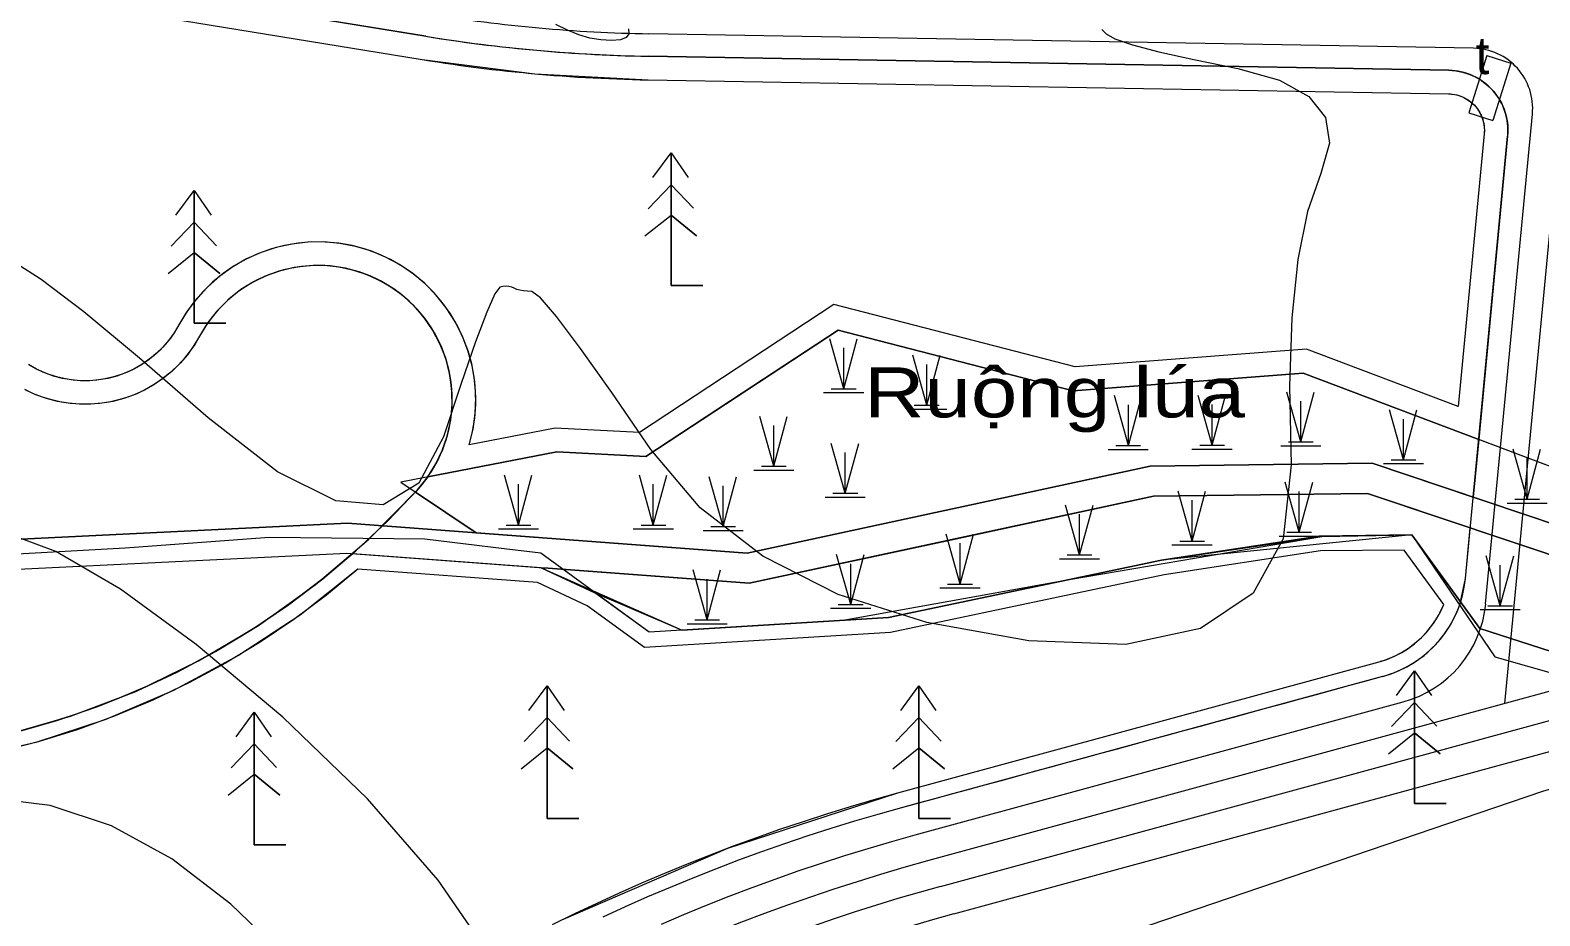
# Model space of a CAD drawing. Header units: metres. Extents: x 533049 to 537618, y 1849954 to 1852676.
# Drawn here: x 535662.7 to 535863.7, y 1851406.4 to 1851524.4 of the extents above; entities that cross this region are included whole.
import ezdxf

# ---------------------------------------------------------------- set-up
doc = ezdxf.new("R2010")
doc.units = ezdxf.units.M
doc.header["$LTSCALE"] = 2
for name, color, linetype, lineweight in [('13', 7, 'Continuous', 13), ('14', 7, 'Continuous', 13), ('20', 7, 'Continuous', 13), ('47', 7, 'Continuous', 13), ('50', 7, 'Continuous', 13), ('54', 7, 'Continuous', 13), ('55', 7, 'Continuous', 13), ('57', 7, 'Continuous', 13), ('60', 7, 'Continuous', 13), ('8', 7, 'Continuous', 13)]:
    doc.layers.add(name, color=color, linetype=linetype, lineweight=lineweight)

msp = doc.modelspace()

# ---------------------------------------------------------------- linework, layer by layer
at = {"linetype": 'Continuous', "lineweight": 13}
msp.add_lwpolyline([(535912.81, 1851434.05), (535915.29, 1851437.4), (535898.2, 1851447.01), (535893.58, 1851460.67), (535871.92, 1851463.73), (535832.16, 1851478.76), (535801.54, 1851476.4), (535770.25, 1851484.49), (535744.67, 1851467.64), (535732.78, 1851468.26), (535712.01, 1851464.23), (535722.04, 1851457.47), (535758.14, 1851454.77), (535811.81, 1851466.35), (535841.38, 1851466.73), (535871.45, 1851456.61), (535885.2, 1851445.51), (535909.8, 1851434.51), (535912.82, 1851434.05)], dxfattribs=at)
msp.add_lwpolyline([(535730.72, 1851452.81), (535749.48, 1851444.5), (535776.97, 1851446.2), (535813.32, 1851453.83), (535834.65, 1851456.99), (535846.63, 1851457.2), (535855.72, 1851444.73), (535877.59, 1851437.66), (535888.46, 1851425.95), (535908.66, 1851430.64), (535883.1, 1851442.07), (535869.49, 1851453.05), (535840.75, 1851462.72), (535812.26, 1851462.36), (535758.41, 1851450.74), (535731.63, 1851452.74)], close=True, dxfattribs=at)
at = {"layer": '13'}
msp.add_line((535867.14, 1851520.25), (535858.98, 1851434.73), dxfattribs=at)
msp.add_lwpolyline([(535754.42, 1851404.43), (535757.45, 1851405.63), (535760.5, 1851406.79), (535763.56, 1851407.91), (535766.63, 1851408.99), (535769.72, 1851410.03), (535772.83, 1851411.03), (535775.94, 1851411.99), (535779.07, 1851412.91), (535782.21, 1851413.79), (535976.22, 1851466.71)], dxfattribs=at)
at = {"layer": '14'}
for points in [[(535447.79, 1851564.07), (535714.86, 1851520.53), (535715.89, 1851520.36), (535716.92, 1851520.2), (535717.95, 1851520.05), (535718.98, 1851519.9), (535720.01, 1851519.75), (535721.05, 1851519.61), (535722.08, 1851519.48), (535723.11, 1851519.35), (535724.15, 1851519.22), (535725.19, 1851519.1), (535726.22, 1851518.99), (535727.26, 1851518.88), (535728.3, 1851518.78), (535729.33, 1851518.68), (535730.37, 1851518.59), (535731.41, 1851518.5), (535732.45, 1851518.42), (535733.49, 1851518.34), (535734.53, 1851518.26), (535735.57, 1851518.2), (535736.61, 1851518.13), (535737.65, 1851518.08), (535738.69, 1851518.03), (535739.74, 1851517.98), (535740.78, 1851517.94), (535741.82, 1851517.9), (535742.86, 1851517.87), (535743.9, 1851517.84), (535744.95, 1851517.82), (535851.53, 1851515.95), (535851.81, 1851515.94), (535852.08, 1851515.91), (535852.36, 1851515.86), (535852.63, 1851515.81), (535852.89, 1851515.73), (535853.15, 1851515.64), (535853.41, 1851515.54), (535853.66, 1851515.42), (535853.9, 1851515.29), (535854.14, 1851515.14), (535854.36, 1851514.98), (535854.58, 1851514.81), (535854.78, 1851514.62), (535854.98, 1851514.43), (535855.16, 1851514.22), (535855.34, 1851514.01), (535855.49, 1851513.78), (535855.64, 1851513.55), (535855.77, 1851513.31), (535855.89, 1851513.06), (535856, 1851512.8), (535856.09, 1851512.54), (535856.16, 1851512.27), (535856.22, 1851512), (535856.27, 1851511.73), (535856.29, 1851511.46), (535856.31, 1851511.18), (535856.3, 1851510.9), (535856.29, 1851510.63), (535852.82, 1851474.3), (535832.62, 1851481.94), (535801.82, 1851479.57), (535769.69, 1851487.88), (535743.8, 1851470.83), (535732.56, 1851471.42), (535721.14, 1851469.2), (535721.64, 1851471.27), (535721.94, 1851473.38), (535722.01, 1851475.5)], [(535447.79, 1851564.07), (535714.86, 1851520.53), (535729.85, 1851518.63), (535744.95, 1851517.82), (535851.53, 1851515.95), (535851.95, 1851515.92), (535852.37, 1851515.86), (535852.78, 1851515.76), (535853.18, 1851515.63), (535853.57, 1851515.46), (535853.94, 1851515.26), (535854.29, 1851515.03), (535854.62, 1851514.77), (535854.93, 1851514.48), (535855.21, 1851514.17), (535855.46, 1851513.83), (535855.68, 1851513.47), (535855.88, 1851513.1), (535856.03, 1851512.7), (535856.15, 1851512.3), (535856.24, 1851511.89), (535856.29, 1851511.47), (535856.31, 1851511.05), (535856.29, 1851510.63), (535852.82, 1851474.3), (535832.62, 1851481.94), (535801.82, 1851479.57), (535769.69, 1851487.88), (535743.8, 1851470.83), (535732.56, 1851471.42), (535721.14, 1851469.2), (535721.58, 1851470.96), (535721.87, 1851472.75), (535722.01, 1851474.56), (535721.98, 1851476.38), (535721.8, 1851478.19), (535721.47, 1851479.97), (535720.98, 1851481.72), (535720.34, 1851483.42), (535719.56, 1851485.06), (535718.64, 1851486.63), (535717.59, 1851488.11), (535716.42, 1851489.49), (535715.13, 1851490.77), (535713.73, 1851491.93), (535712.24, 1851492.97), (535710.67, 1851493.87), (535709.02, 1851494.64), (535707.31, 1851495.26), (535705.56, 1851495.73), (535703.77, 1851496.05), (535701.96, 1851496.21), (535700.15, 1851496.22), (535698.34, 1851496.06), (535696.55, 1851495.76), (535694.79, 1851495.3), (535693.08, 1851494.69), (535691.43, 1851493.93), (535689.85, 1851493.04), (535688.35, 1851492.01), (535686.95, 1851490.86), (535685.65, 1851489.59), (535684.47, 1851488.21), (535683.41, 1851486.74), (535682.48, 1851485.18), (535681.85, 1851484.13), (535681.14, 1851483.14), (535680.34, 1851482.21), (535679.47, 1851481.36), (535678.53, 1851480.58), (535677.52, 1851479.89), (535676.46, 1851479.29), (535675.35, 1851478.78), (535674.2, 1851478.36), (535673.02, 1851478.05), (535671.82, 1851477.84), (535670.6, 1851477.74), (535669.38, 1851477.74), (535668.16, 1851477.84), (535666.96, 1851478.05), (535665.78, 1851478.36), (535664.63, 1851478.78), (535663.52, 1851479.29), (535662.46, 1851479.89)], [(535722.01, 1851475.5), (535721.88, 1851477.63), (535721.52, 1851479.73), (535720.96, 1851481.78), (535720.19, 1851483.77), (535719.23, 1851485.66), (535718.08, 1851487.45), (535716.75, 1851489.12), (535715.26, 1851490.64), (535713.63, 1851492.01), (535711.87, 1851493.2), (535709.99, 1851494.21), (535708.03, 1851495.02), (535705.99, 1851495.63), (535703.9, 1851496.03), (535701.77, 1851496.22), (535699.65, 1851496.19), (535697.53, 1851495.95), (535695.45, 1851495.49), (535693.43, 1851494.83), (535691.48, 1851493.96), (535689.64, 1851492.91), (535687.91, 1851491.67), (535686.31, 1851490.26), (535684.86, 1851488.7), (535683.58, 1851487), (535682.48, 1851485.18), (535681.94, 1851484.27), (535681.34, 1851483.41), (535680.68, 1851482.59), (535679.96, 1851481.82), (535679.18, 1851481.11), (535678.36, 1851480.46), (535677.49, 1851479.87), (535676.57, 1851479.34), (535675.62, 1851478.89), (535674.64, 1851478.51), (535673.63, 1851478.2), (535672.61, 1851477.97), (535671.57, 1851477.81), (535670.52, 1851477.73), (535669.46, 1851477.73), (535668.41, 1851477.81), (535667.37, 1851477.97), (535666.35, 1851478.2), (535665.34, 1851478.51), (535664.36, 1851478.89), (535663.41, 1851479.34), (535662.49, 1851479.87)], [(535733.7, 1851406.01), (535755.56, 1851415.46), (535778.21, 1851422.81), (535842.28, 1851440.28), (535843.31, 1851440.61), (535844.32, 1851441.03), (535845.28, 1851441.52), (535846.2, 1851442.1), (535847.07, 1851442.75), (535847.88, 1851443.47), (535848.63, 1851444.26), (535849.31, 1851445.1), (535849.92, 1851446), (535850.45, 1851446.95), (535850.9, 1851447.94), (535845.62, 1851455.18), (535834.49, 1851455.05), (535813.68, 1851451.86), (535777.24, 1851444.21), (535744.49, 1851442.19), (535736.85, 1851447.76), (535730.21, 1851450.84), (535706.3, 1851452.63), (535698.61, 1851446.52), (535690.41, 1851441.11), (535681.76, 1851436.46), (535672.74, 1851432.58), (535663.41, 1851429.53), (535653.84, 1851427.3)], [(535732.23, 1851405.28), (535735.18, 1851406.73), (535738.15, 1851408.14), (535741.14, 1851409.5), (535744.14, 1851410.83), (535747.16, 1851412.12), (535750.2, 1851413.37), (535753.26, 1851414.58), (535756.33, 1851415.75), (535759.41, 1851416.88), (535762.51, 1851417.97), (535765.63, 1851419.02), (535768.75, 1851420.03), (535771.89, 1851420.99), (535775.05, 1851421.92), (535778.21, 1851422.81), (535842.28, 1851440.28), (535842.67, 1851440.4), (535843.06, 1851440.52), (535843.45, 1851440.66), (535843.83, 1851440.82), (535844.21, 1851440.98), (535844.59, 1851441.16), (535844.95, 1851441.34), (535845.31, 1851441.54), (535845.67, 1851441.75), (535846.02, 1851441.97), (535846.36, 1851442.21), (535846.69, 1851442.45), (535847.01, 1851442.7), (535847.33, 1851442.97), (535847.64, 1851443.24), (535847.94, 1851443.52), (535848.23, 1851443.82), (535848.51, 1851444.12), (535848.78, 1851444.43), (535849.04, 1851444.75), (535849.29, 1851445.07), (535849.53, 1851445.41), (535849.76, 1851445.75), (535849.98, 1851446.1), (535850.19, 1851446.46), (535850.38, 1851446.82), (535850.57, 1851447.19), (535850.74, 1851447.56), (535850.9, 1851447.94), (535845.62, 1851455.18), (535834.49, 1851455.05), (535813.68, 1851451.86), (535777.24, 1851444.21), (535744.49, 1851442.19), (535736.85, 1851447.76), (535730.21, 1851450.84), (535706.3, 1851452.63), (535702.13, 1851449.17), (535697.79, 1851445.93)], [(535697.79, 1851445.93), (535693.29, 1851442.9), (535688.66, 1851440.09), (535683.89, 1851437.51), (535679, 1851435.17), (535674, 1851433.07), (535668.91, 1851431.22), (535663.73, 1851429.62), (535658.48, 1851428.27)]]:
    msp.add_lwpolyline(points, dxfattribs=at)
at = {"layer": '20'}
for p, q in [((535856.63, 1851521.05), (535854.22, 1851513.41)), ((535856.63, 1851521.05), (535859.83, 1851520.04)), ((535856.63, 1851521.05), (535859.83, 1851520.04)), ((535859.83, 1851520.04), (535857.43, 1851512.41)), ((535854.22, 1851513.41), (535857.43, 1851512.41)), ((535712.01, 1851464.23), (535722.04, 1851457.47))]:
    msp.add_line(p, q, dxfattribs=at)
for points in [[(535912.82, 1851434.05), (535915.29, 1851437.4), (535898.2, 1851447.01), (535893.58, 1851460.67), (535871.92, 1851463.73), (535844.98, 1851473.9), (535832.16, 1851478.76), (535801.54, 1851476.4), (535770.25, 1851484.49), (535757.46, 1851476.06), (535744.67, 1851467.64), (535732.78, 1851468.26), (535712.01, 1851464.23)], [(535730.72, 1851452.81), (535737.87, 1851449.49), (535749.48, 1851444.5), (535770.94, 1851445.83), (535801.27, 1851451.3), (535834.65, 1851456.99), (535846.63, 1851457.2), (535857.68, 1851440.95), (535879.73, 1851434.68), (535888.46, 1851425.95), (535909.25, 1851430.46)]]:
    msp.add_lwpolyline(points, dxfattribs=at)
at = {"layer": '47'}
for points in [[(535714.84, 1851463.89), (535713.98, 1851462.9), (535722.04, 1851457.47), (535758.14, 1851454.77), (535811.81, 1851466.35), (535841.38, 1851466.73), (535854.82, 1851462.21), (535855.55, 1851469.91), (535832.16, 1851478.76), (535801.54, 1851476.4), (535770.25, 1851484.49), (535744.67, 1851467.64), (535732.78, 1851468.26), (535715.63, 1851464.93)], [(535749.48, 1851444.5), (535776.97, 1851446.2), (535813.32, 1851453.83), (535834.65, 1851456.99), (535846.63, 1851457.2), (535853.14, 1851448.26), (535853.79, 1851451.4), (535854.43, 1851458.12), (535840.75, 1851462.72), (535812.26, 1851462.36), (535758.41, 1851450.74), (535730.72, 1851452.81)]]:
    msp.add_lwpolyline(points, close=True, dxfattribs=at)
at = {"layer": '50'}
msp.add_lwpolyline([(536135.62, 1851789.73), (535515.36, 1851926.72), (535258.49, 1851965.9), (535022.43, 1852017.88), (534680.94, 1852158.74), (534430.49, 1852265.01), (534355.97, 1852086.41), (534346.15, 1851984.65), (534462.32, 1851750.84), (534498.61, 1851623.52), (534531.69, 1851526.54), (534597.01, 1851432.26), (534785.89, 1851296.54), (534919.76, 1851224.01), (534977.19, 1851164.91), (535024.77, 1851103.67), (535103, 1851049.68), (535187.68, 1851009.38), (535275.89, 1851002.01), (535384.77, 1851022.15), (535615.7, 1851282.83), (535719.73, 1851373.89), (535864.09, 1851423.05), (536000.84, 1851463.59)], dxfattribs=at)
for points in [[(535715.63, 1851464.93), (535732.78, 1851468.26), (535744.67, 1851467.64), (535770.25, 1851484.49), (535801.54, 1851476.4), (535832.16, 1851478.76), (535855.55, 1851469.91), (535854.82, 1851462.21), (535841.38, 1851466.73), (535811.81, 1851466.35), (535758.14, 1851454.77), (535722.04, 1851457.47), (535713.98, 1851462.9), (535714.04, 1851462.97), (535714.1, 1851463.03), (535714.16, 1851463.1), (535714.22, 1851463.17), (535714.28, 1851463.23), (535714.34, 1851463.3), (535714.4, 1851463.37), (535714.46, 1851463.44), (535714.52, 1851463.51), (535714.58, 1851463.57), (535714.64, 1851463.64), (535714.7, 1851463.71), (535714.75, 1851463.78), (535714.81, 1851463.85), (535714.87, 1851463.92), (535714.93, 1851463.99), (535714.98, 1851464.06), (535715.04, 1851464.13), (535715.09, 1851464.21), (535715.15, 1851464.28), (535715.2, 1851464.35), (535715.26, 1851464.42), (535715.31, 1851464.49), (535715.37, 1851464.56), (535715.42, 1851464.64), (535715.47, 1851464.71), (535715.53, 1851464.78), (535715.58, 1851464.86)], [(535730.72, 1851452.81), (535749.48, 1851444.5), (535776.97, 1851446.2), (535813.32, 1851453.83), (535834.65, 1851456.99), (535846.63, 1851457.2), (535853.14, 1851448.26), (535853.79, 1851451.4), (535854.43, 1851458.12), (535840.75, 1851462.72), (535812.26, 1851462.36), (535758.41, 1851450.74)]]:
    msp.add_lwpolyline(points, close=True, dxfattribs=at)
at = {"layer": '54'}
for p, q in [((535854.88, 1851522.03), (535745.05, 1851523.96)), ((535856.47, 1851447.99), (535862.71, 1851513.27)), ((535783.89, 1851410.36), (535977.21, 1851463.1))]:
    msp.add_line(p, q, dxfattribs=at)
msp.add_lwpolyline([(535746.73, 1851405.34), (535749.73, 1851406.62), (535752.74, 1851407.86), (535755.77, 1851409.06), (535758.82, 1851410.22), (535761.88, 1851411.34), (535764.95, 1851412.42), (535768.04, 1851413.46), (535771.15, 1851414.46), (535774.26, 1851415.42), (535777.39, 1851416.34), (535780.53, 1851417.22), (535845.49, 1851434.94)], dxfattribs=at)
for centre, radius, start, end in [((535748.64, 1851727.68), 203.75, 260.7396, 268.9931), ((535854.74, 1851514.03), 8, 354.5475, 88.9931), ((535841.55, 1851449.41), 15, 285.2579, 354.5475), ((535849.68, 1851169.17), 250, 105.2579, 126.9219)]:
    msp.add_arc(centre, radius, start, end, dxfattribs=at)
at = {"layer": '55'}
for p, q in [((535715.36, 1851523.62), (535448.3, 1851567.17)), ((535851.59, 1851519.09), (535745, 1851520.96)), ((535853.79, 1851451.4), (535859.41, 1851510.33)), ((535785.68, 1851406.7), (535978.26, 1851459.24))]:
    msp.add_line(p, q, dxfattribs=at)
msp.add_lwpolyline([(535738.99, 1851406.32), (535741.96, 1851407.68), (535744.94, 1851409), (535747.94, 1851410.28), (535750.95, 1851411.52), (535753.98, 1851412.72), (535757.03, 1851413.88), (535760.09, 1851415), (535763.16, 1851416.08), (535766.25, 1851417.12), (535769.35, 1851418.12), (535772.47, 1851419.08), (535775.6, 1851420), (535778.74, 1851420.88), (535842.8, 1851438.35)], dxfattribs=at)
for centre, radius, start, end in [((535748.64, 1851727.68), 206.75, 260.7396, 268.9931), ((535851.45, 1851511.09), 8, 354.5475, 88.9931), ((535838.86, 1851452.82), 15, 285.2579, 354.5475), ((535851.47, 1851165.51), 250, 105.2579, 126.9219)]:
    msp.add_arc(centre, radius, start, end, dxfattribs=at)
at = {"layer": '57'}
for p, q in [((535856.63, 1851521.05), (535854.22, 1851513.41)), ((535856.63, 1851521.05), (535859.83, 1851520.04)), ((535856.63, 1851521.05), (535859.83, 1851520.04)), ((535859.83, 1851520.04), (535857.43, 1851512.41)), ((535854.22, 1851513.41), (535857.43, 1851512.41)), ((535748.01, 1851508.09), (535748.01, 1851490.42)), ((535684.51, 1851503.09), (535684.51, 1851485.42)), ((535744.95, 1851500.65), (535748.01, 1851503.85)), ((535750.99, 1851500.72), (535748.01, 1851503.85)), ((535744.53, 1851497.03), (535748.01, 1851499.81)), ((535751.42, 1851497.03), (535748.01, 1851499.81)), ((535681.45, 1851495.65), (535684.51, 1851498.85)), ((535687.49, 1851495.72), (535684.51, 1851498.85)), ((535681.03, 1851492.03), (535684.51, 1851494.81)), ((535687.92, 1851492.03), (535684.51, 1851494.81)), ((535748.01, 1851490.42), (535752.22, 1851490.42)), ((535684.51, 1851485.42), (535688.72, 1851485.42)), ((535771, 1851476.67), (535769.14, 1851483.32)), ((535771, 1851476.67), (535772.79, 1851483.32)), ((535771, 1851476.67), (535771, 1851482.1)), ((535782.05, 1851474.47), (535780.19, 1851481.12)), ((535782.05, 1851474.47), (535783.83, 1851481.12)), ((535782.05, 1851474.47), (535782.05, 1851479.9)), ((535768.33, 1851476.16), (535773.66, 1851476.16)), ((535769.35, 1851476.67), (535772.65, 1851476.67)), ((535808.9, 1851469.11), (535807.04, 1851475.75)), ((535808.9, 1851469.11), (535810.68, 1851475.75)), ((535820.05, 1851469.14), (535818.18, 1851475.78)), ((535820.05, 1851469.14), (535821.83, 1851475.78)), ((535831.86, 1851469.58), (535830, 1851476.22)), ((535831.86, 1851469.58), (535833.65, 1851476.22)), ((535831.86, 1851469.58), (535831.86, 1851475.01)), ((535761.71, 1851466.33), (535759.84, 1851472.97)), ((535761.71, 1851466.33), (535763.49, 1851472.97)), ((535779.38, 1851473.96), (535784.71, 1851473.96)), ((535780.4, 1851474.47), (535783.69, 1851474.47)), ((535808.9, 1851469.11), (535808.9, 1851474.54)), ((535820.05, 1851469.14), (535820.05, 1851474.57)), ((535845.53, 1851467.2), (535843.67, 1851473.84)), ((535845.53, 1851467.2), (535847.32, 1851473.84)), ((535761.71, 1851466.33), (535761.71, 1851471.76)), ((535845.53, 1851467.2), (535845.53, 1851472.63)), ((535771.21, 1851462.74), (535769.35, 1851469.38)), ((535771.21, 1851462.74), (535773, 1851469.38)), ((535807.25, 1851469.11), (535810.54, 1851469.11)), ((535818.4, 1851469.14), (535821.69, 1851469.14)), ((535829.19, 1851469.06), (535834.52, 1851469.06)), ((535830.21, 1851469.58), (535833.51, 1851469.58)), ((535771.21, 1851462.74), (535771.21, 1851468.17)), ((535806.22, 1851468.59), (535811.56, 1851468.59)), ((535817.37, 1851468.63), (535822.71, 1851468.63)), ((535843.89, 1851467.2), (535847.18, 1851467.2)), ((535862.01, 1851461.95), (535860.15, 1851468.6)), ((535862.01, 1851461.95), (535863.8, 1851468.6)), ((535862.01, 1851461.95), (535862.01, 1851467.38)), ((535727.7, 1851458.51), (535725.84, 1851465.16)), ((535727.7, 1851458.51), (535729.49, 1851465.16)), ((535745.65, 1851458.51), (535743.79, 1851465.16)), ((535745.65, 1851458.51), (535747.44, 1851465.16)), ((535754.95, 1851458.3), (535753.08, 1851464.95)), ((535754.95, 1851458.3), (535756.73, 1851464.95)), ((535759.03, 1851465.81), (535764.37, 1851465.81)), ((535760.06, 1851466.33), (535763.35, 1851466.33)), ((535842.86, 1851466.69), (535848.2, 1851466.69)), ((535712.01, 1851464.23), (535722.04, 1851457.47)), ((535727.7, 1851458.51), (535727.7, 1851463.94)), ((535745.65, 1851458.51), (535745.65, 1851463.94)), ((535754.95, 1851458.3), (535754.95, 1851463.73)), ((535769.56, 1851462.74), (535772.86, 1851462.74)), ((535817.39, 1851456.37), (535815.52, 1851463.01)), ((535817.39, 1851456.37), (535819.17, 1851463.01)), ((535831.66, 1851457.56), (535829.8, 1851464.2)), ((535831.66, 1851457.56), (535833.45, 1851464.2)), ((535831.66, 1851457.56), (535831.66, 1851462.99)), ((535768.54, 1851462.22), (535773.87, 1851462.22)), ((535802.41, 1851454.52), (535800.55, 1851461.16)), ((535802.41, 1851454.52), (535804.2, 1851461.16)), ((535817.39, 1851456.37), (535817.39, 1851461.8)), ((535859.34, 1851461.44), (535864.67, 1851461.44)), ((535860.36, 1851461.95), (535863.66, 1851461.95)), ((535802.41, 1851454.52), (535802.41, 1851459.95)), ((535725.03, 1851458), (535730.36, 1851458)), ((535726.05, 1851458.51), (535729.35, 1851458.51)), ((535742.98, 1851458), (535748.32, 1851458)), ((535744.01, 1851458.51), (535747.3, 1851458.51)), ((535752.27, 1851457.79), (535757.61, 1851457.79)), ((535753.3, 1851458.3), (535756.59, 1851458.3)), ((535786.49, 1851450.65), (535784.63, 1851457.3)), ((535786.49, 1851450.65), (535788.27, 1851457.3)), ((535828.99, 1851457.04), (535834.33, 1851457.04)), ((535830.02, 1851457.56), (535833.31, 1851457.56)), ((535786.49, 1851450.65), (535786.49, 1851456.08)), ((535814.71, 1851455.86), (535820.05, 1851455.86)), ((535815.74, 1851456.37), (535819.03, 1851456.37)), ((535771.93, 1851447.92), (535770.06, 1851454.57)), ((535771.93, 1851447.92), (535773.71, 1851454.57)), ((535771.93, 1851447.92), (535771.93, 1851453.35)), ((535799.74, 1851454.01), (535805.08, 1851454.01)), ((535800.77, 1851454.52), (535804.06, 1851454.52)), ((535858.42, 1851447.75), (535856.56, 1851454.4)), ((535858.42, 1851447.75), (535860.21, 1851454.4)), ((535858.42, 1851447.75), (535858.42, 1851453.18)), ((535752.81, 1851445.88), (535750.95, 1851452.52)), ((535752.81, 1851445.88), (535754.6, 1851452.52)), ((535752.81, 1851445.88), (535752.81, 1851451.31)), ((535783.81, 1851450.14), (535789.15, 1851450.14)), ((535784.84, 1851450.65), (535788.13, 1851450.65)), ((535769.25, 1851447.41), (535774.59, 1851447.41)), ((535770.28, 1851447.92), (535773.57, 1851447.92)), ((535855.75, 1851447.24), (535861.09, 1851447.24)), ((535856.78, 1851447.75), (535860.07, 1851447.75)), ((535750.14, 1851445.36), (535755.48, 1851445.36)), ((535751.17, 1851445.88), (535754.46, 1851445.88)), ((535847.01, 1851439.09), (535847.01, 1851421.42)), ((535731.51, 1851437.09), (535731.51, 1851419.42)), ((535781.01, 1851437.09), (535781.01, 1851419.42)), ((535843.95, 1851431.65), (535847.01, 1851434.85)), ((535849.99, 1851431.72), (535847.01, 1851434.85)), ((535692.51, 1851433.59), (535692.51, 1851415.92)), ((535728.45, 1851429.65), (535731.51, 1851432.85)), ((535734.49, 1851429.72), (535731.51, 1851432.85)), ((535777.95, 1851429.65), (535781.01, 1851432.85)), ((535783.99, 1851429.72), (535781.01, 1851432.85)), ((535843.53, 1851428.03), (535847.01, 1851430.81)), ((535850.42, 1851428.03), (535847.01, 1851430.81)), ((535689.45, 1851426.15), (535692.51, 1851429.35)), ((535695.49, 1851426.22), (535692.51, 1851429.35)), ((535728.03, 1851426.03), (535731.51, 1851428.81)), ((535734.92, 1851426.03), (535731.51, 1851428.81)), ((535777.53, 1851426.03), (535781.01, 1851428.81)), ((535784.42, 1851426.03), (535781.01, 1851428.81)), ((535689.03, 1851422.53), (535692.51, 1851425.31)), ((535695.92, 1851422.53), (535692.51, 1851425.31)), ((535847.01, 1851421.42), (535851.22, 1851421.42)), ((535731.51, 1851419.42), (535735.72, 1851419.42)), ((535781.01, 1851419.42), (535785.22, 1851419.42)), ((535692.51, 1851415.92), (535696.72, 1851415.92))]:
    msp.add_line(p, q, dxfattribs=at)
for points in [[(535742.33, 1851524.6), (535742.4, 1851523.94), (535742.05, 1851523.46), (535741.27, 1851523.16), (535740.08, 1851523.06), (535738.66, 1851523.14), (535737.2, 1851523.39), (535735.72, 1851523.82), (535734.2, 1851524.42), (535732.65, 1851525.19)], [(535805.37, 1851524.51), (535805.95, 1851523.95), (535807.11, 1851523.28), (535809.44, 1851522.48), (535812.95, 1851521.56), (535817.62, 1851520.52), (535823.47, 1851519.34), (535829.05, 1851517.8), (535832.95, 1851515.62), (535835.16, 1851512.82), (535835.68, 1851509.39), (535834.51, 1851505.33), (535832.74, 1851500.28), (535831.46, 1851493.88), (535830.67, 1851486.12), (535830.37, 1851477.01), (535830.57, 1851466.54), (535829.52, 1851456.69), (535825.5, 1851449.42), (535818.52, 1851444.73), (535808.56, 1851442.61), (535795.63, 1851443.08), (535782.08, 1851445.51), (535770.28, 1851449.27), (535760.22, 1851454.37), (535751.9, 1851460.8), (535745.32, 1851468.56), (535740.12, 1851476.15), (535735.94, 1851482.05), (535732.77, 1851486.27), (535730.62, 1851488.79), (535729.49, 1851489.63), (535728.89, 1851489.65), (535728.36, 1851489.7), (535727.88, 1851489.78), (535727.47, 1851489.9), (535727.12, 1851490.06), (535726.79, 1851490.21), (535726.43, 1851490.3), (535726.04, 1851490.33), (535725.63, 1851490.31), (535725.2, 1851490.22), (535724.54, 1851489.33), (535723.47, 1851486.89), (535721.97, 1851482.9), (535720.06, 1851477.36), (535717.73, 1851470.26)], [(535745.59, 1851504.8), (535748.01, 1851508.09), (535750.28, 1851504.8)], [(535745.59, 1851504.8), (535748.01, 1851508.09), (535750.28, 1851504.8)], [(535752.22, 1851490.42), (535748.01, 1851490.42), (535748.01, 1851508.09)], [(535682.09, 1851499.8), (535684.51, 1851503.09), (535686.78, 1851499.8)], [(535682.09, 1851499.8), (535684.51, 1851503.09), (535686.78, 1851499.8)], [(535688.72, 1851485.42), (535684.51, 1851485.42), (535684.51, 1851503.09)], [(535744.95, 1851500.65), (535748.01, 1851503.85), (535750.99, 1851500.72)], [(535744.53, 1851497.03), (535748.01, 1851499.81), (535751.42, 1851497.03)], [(535681.45, 1851495.65), (535684.51, 1851498.85), (535687.49, 1851495.72)], [(535717.73, 1851470.26), (535714.44, 1851464.07), (535709.66, 1851461.22), (535703.38, 1851461.73), (535695.62, 1851465.58), (535686.36, 1851472.79), (535677.21, 1851480.76), (535669.81, 1851486.91), (535664.13, 1851491.24), (535660.19, 1851493.75)], [(535681.03, 1851492.03), (535684.51, 1851494.81), (535687.92, 1851492.03)], [(535912.82, 1851434.05), (535915.29, 1851437.4), (535898.2, 1851447.01), (535893.58, 1851460.67), (535871.92, 1851463.73), (535844.98, 1851473.9), (535832.16, 1851478.76), (535801.54, 1851476.4), (535770.25, 1851484.49), (535757.46, 1851476.06), (535744.67, 1851467.64), (535732.78, 1851468.26), (535712.01, 1851464.23)], [(535658.7, 1851456.51), (535704.91, 1851458.75), (535758.14, 1851454.77), (535811.81, 1851466.35), (535841.38, 1851466.73), (535871.45, 1851456.61), (535885.2, 1851445.51), (535909.8, 1851434.51), (535934.71, 1851430.65), (535962.36, 1851433.32), (535997.58, 1851432.89)], [(535658.26, 1851452.48), (535704.85, 1851454.74), (535758.41, 1851450.74), (535812.26, 1851462.36), (535840.75, 1851462.72), (535869.49, 1851453.05), (535883.1, 1851442.07), (535908.66, 1851430.64), (535934.59, 1851426.62), (535962.53, 1851429.32), (535998.04, 1851428.88)], [(535724.45, 1851400.35), (535716.99, 1851411.18), (535707.6, 1851422.03), (535696.3, 1851432.9), (535684.77, 1851442.61), (535674.7, 1851449.97), (535666.09, 1851454.99), (535658.93, 1851457.66), (535653.24, 1851457.99), (535648.01, 1851456.33), (535642.26, 1851453.02), (535635.99, 1851448.08), (535629.2, 1851441.5), (535621.9, 1851433.29), (535613.77, 1851424.77), (535604.51, 1851417.28), (535594.13, 1851410.84), (535582.63, 1851405.43)], [(535879.63, 1851388.24), (535886.04, 1851428.62), (535877.59, 1851437.66), (535855.72, 1851444.73), (535846.63, 1851457.2), (535813.32, 1851453.83), (535776.97, 1851446.2), (535745.09, 1851444.23), (535730.65, 1851454.76), (535725.78, 1851455.35), (535715.24, 1851456.64), (535694.52, 1851456.85), (535675.32, 1851455.42), (535658.48, 1851454.5)], [(535730.72, 1851452.81), (535737.87, 1851449.49), (535749.48, 1851444.5), (535770.94, 1851445.83), (535801.27, 1851451.3), (535834.65, 1851456.99), (535846.63, 1851457.2), (535857.68, 1851440.95), (535879.73, 1851434.68), (535888.46, 1851425.95), (535909.25, 1851430.46)], [(535844.59, 1851435.8), (535847.01, 1851439.09), (535849.28, 1851435.8)], [(535844.59, 1851435.8), (535847.01, 1851439.09), (535849.28, 1851435.8)], [(535851.22, 1851421.42), (535847.01, 1851421.42), (535847.01, 1851439.09)], [(535729.09, 1851433.8), (535731.51, 1851437.09), (535733.78, 1851433.8)], [(535729.09, 1851433.8), (535731.51, 1851437.09), (535733.78, 1851433.8)], [(535735.72, 1851419.42), (535731.51, 1851419.42), (535731.51, 1851437.09)], [(535778.59, 1851433.8), (535781.01, 1851437.09), (535783.28, 1851433.8)], [(535778.59, 1851433.8), (535781.01, 1851437.09), (535783.28, 1851433.8)], [(535785.22, 1851419.42), (535781.01, 1851419.42), (535781.01, 1851437.09)], [(535843.95, 1851431.65), (535847.01, 1851434.85), (535849.99, 1851431.72)], [(535690.09, 1851430.3), (535692.51, 1851433.59), (535694.78, 1851430.3)], [(535690.09, 1851430.3), (535692.51, 1851433.59), (535694.78, 1851430.3)], [(535696.72, 1851415.92), (535692.51, 1851415.92), (535692.51, 1851433.59)], [(535728.45, 1851429.65), (535731.51, 1851432.85), (535734.49, 1851429.72)], [(535777.95, 1851429.65), (535781.01, 1851432.85), (535783.99, 1851429.72)], [(535843.53, 1851428.03), (535847.01, 1851430.81), (535850.42, 1851428.03)], [(535689.45, 1851426.15), (535692.51, 1851429.35), (535695.49, 1851426.22)], [(535728.03, 1851426.03), (535731.51, 1851428.81), (535734.92, 1851426.03)], [(535777.53, 1851426.03), (535781.01, 1851428.81), (535784.42, 1851426.03)], [(535689.03, 1851422.53), (535692.51, 1851425.31), (535695.92, 1851422.53)], [(535696.52, 1851401.11), (535689.37, 1851407.99), (535681.53, 1851414.04), (535673.52, 1851418.43), (535665.34, 1851421.14), (535657, 1851422.18), (535648.49, 1851421.56), (535640.43, 1851419.85), (535633.44, 1851417.67), (535627.52, 1851415), (535622.67, 1851411.84), (535618.89, 1851408.21), (535613.72, 1851404.06)]]:
    msp.add_lwpolyline(points, dxfattribs=at)
at = {"layer": '60'}
for points in [[(535448.3, 1851567.17), (535715.36, 1851523.62), (535716.38, 1851523.46), (535717.39, 1851523.3), (535718.41, 1851523.15), (535719.42, 1851523), (535720.44, 1851522.86), (535721.46, 1851522.72), (535722.48, 1851522.59), (535723.5, 1851522.46), (535724.52, 1851522.34), (535725.54, 1851522.22), (535726.56, 1851522.11), (535727.58, 1851522.01), (535728.6, 1851521.9), (535729.62, 1851521.81), (535730.65, 1851521.71), (535731.67, 1851521.63), (535732.69, 1851521.55), (535733.72, 1851521.47), (535734.74, 1851521.4), (535735.77, 1851521.33), (535736.79, 1851521.27), (535737.82, 1851521.21), (535738.84, 1851521.16), (535739.87, 1851521.12), (535740.89, 1851521.08), (535741.92, 1851521.04), (535742.95, 1851521.01), (535743.97, 1851520.98), (535745, 1851520.96), (535851.59, 1851519.09), (535852.04, 1851519.07), (535852.5, 1851519.02), (535852.94, 1851518.95), (535853.39, 1851518.85), (535853.83, 1851518.73), (535854.26, 1851518.58), (535854.68, 1851518.41), (535855.09, 1851518.21), (535855.49, 1851518), (535855.87, 1851517.76), (535856.24, 1851517.49), (535856.6, 1851517.21), (535856.94, 1851516.91), (535857.26, 1851516.59), (535857.56, 1851516.25), (535857.85, 1851515.89), (535858.11, 1851515.52), (535858.35, 1851515.13), (535858.57, 1851514.74), (535858.76, 1851514.33), (535858.94, 1851513.9), (535859.08, 1851513.48), (535859.21, 1851513.04), (535859.31, 1851512.59), (535859.38, 1851512.14), (535859.43, 1851511.69), (535859.45, 1851511.24), (535859.44, 1851510.78), (535859.41, 1851510.33), (535855.55, 1851469.91), (535832.16, 1851478.76), (535801.54, 1851476.4), (535770.25, 1851484.49), (535744.67, 1851467.64), (535732.78, 1851468.26), (535715.63, 1851464.93), (535716.69, 1851466.64), (535717.55, 1851468.45), (535718.2, 1851470.35)], [(535715.08, 1851486.22), (535713.7, 1851487.79), (535712.15, 1851489.18), (535710.44, 1851490.39), (535708.61, 1851491.39), (535706.68, 1851492.16), (535704.66, 1851492.71), (535702.6, 1851493.02), (535700.51, 1851493.09), (535698.44, 1851492.91), (535696.39, 1851492.49), (535694.41, 1851491.84), (535692.52, 1851490.96), (535690.74, 1851489.87), (535689.11, 1851488.58), (535687.63, 1851487.1), (535686.33, 1851485.47), (535685.24, 1851483.69), (535684.59, 1851482.58), (535683.86, 1851481.52), (535683.05, 1851480.52), (535682.17, 1851479.59), (535681.22, 1851478.72), (535680.21, 1851477.92), (535679.15, 1851477.2), (535678.03, 1851476.56), (535676.87, 1851476.01), (535675.67, 1851475.54), (535674.44, 1851475.17), (535673.19, 1851474.88), (535671.92, 1851474.69), (535670.63, 1851474.6), (535669.35, 1851474.6), (535668.06, 1851474.69), (535666.79, 1851474.88), (535665.54, 1851475.17), (535664.31, 1851475.54), (535663.11, 1851476.01), (535661.95, 1851476.56)], [(535718.2, 1851470.35), (535718.64, 1851472.31), (535718.85, 1851474.31), (535718.84, 1851476.32), (535718.6, 1851478.32), (535718.14, 1851480.27), (535717.47, 1851482.17), (535716.58, 1851483.97), (535715.5, 1851485.66), (535714.24, 1851487.22), (535712.8, 1851488.63), (535711.22, 1851489.87), (535709.51, 1851490.93), (535707.7, 1851491.79), (535705.79, 1851492.43), (535703.83, 1851492.86), (535701.83, 1851493.07), (535699.82, 1851493.05), (535697.83, 1851492.81), (535695.87, 1851492.35), (535693.98, 1851491.66), (535692.18, 1851490.78), (535690.49, 1851489.69), (535688.93, 1851488.42), (535687.53, 1851486.99), (535686.29, 1851485.4), (535685.24, 1851483.69), (535684.59, 1851482.58), (535683.86, 1851481.52), (535683.05, 1851480.52), (535682.17, 1851479.59), (535681.22, 1851478.72), (535680.21, 1851477.92), (535679.15, 1851477.2), (535678.03, 1851476.56), (535676.87, 1851476.01), (535675.67, 1851475.54), (535674.44, 1851475.17), (535673.19, 1851474.88), (535671.92, 1851474.69), (535670.63, 1851474.6), (535669.35, 1851474.6), (535668.06, 1851474.69), (535666.79, 1851474.88), (535665.54, 1851475.17), (535664.31, 1851475.54), (535663.11, 1851476.01), (535661.95, 1851476.56)], [(535660.67, 1851430.86), (535666.22, 1851432.45), (535671.67, 1851434.32), (535677.02, 1851436.48), (535682.25, 1851438.92), (535687.34, 1851441.64), (535692.28, 1851444.62), (535697.05, 1851447.86), (535701.65, 1851451.34), (535706.05, 1851455.07), (535710.25, 1851459.02), (535714.24, 1851463.19), (535715.55, 1851464.81), (535716.66, 1851466.58), (535717.56, 1851468.46), (535718.23, 1851470.44), (535718.67, 1851472.48), (535718.86, 1851474.55), (535718.82, 1851476.64), (535718.53, 1851478.71), (535718, 1851480.72), (535717.24, 1851482.67), (535716.26, 1851484.51), (535715.08, 1851486.22)], [(535805.25, 1851428.11), (535807.46, 1851428.71), (535809.67, 1851429.31), (535811.88, 1851429.92), (535814.09, 1851430.52), (535816.3, 1851431.12), (535818.5, 1851431.72), (535820.71, 1851432.33), (535822.92, 1851432.93), (535825.13, 1851433.53), (535827.34, 1851434.14), (535829.55, 1851434.74), (535831.76, 1851435.34), (535833.97, 1851435.94), (535836.18, 1851436.54), (535838.38, 1851437.15), (535840.59, 1851437.75), (535842.8, 1851438.35), (535843.3, 1851438.5), (535843.79, 1851438.66), (535844.27, 1851438.83), (535844.75, 1851439.03), (535845.22, 1851439.24), (535845.68, 1851439.47), (535846.13, 1851439.71), (535846.58, 1851439.97), (535847.02, 1851440.24), (535847.44, 1851440.53), (535847.86, 1851440.83), (535848.27, 1851441.14), (535848.66, 1851441.47), (535849.04, 1851441.82), (535849.42, 1851442.17), (535849.78, 1851442.54), (535850.12, 1851442.92), (535850.46, 1851443.31), (535850.77, 1851443.72), (535851.08, 1851444.13), (535851.37, 1851444.56), (535851.65, 1851444.99), (535851.91, 1851445.44), (535852.15, 1851445.89), (535852.39, 1851446.35), (535852.6, 1851446.82), (535852.8, 1851447.29), (535852.98, 1851447.77), (535853.14, 1851448.26), (535846.63, 1851457.2), (535834.33, 1851457.04), (535813.32, 1851453.83), (535776.97, 1851446.2), (535745.09, 1851444.23), (535737.87, 1851449.49), (535730.72, 1851452.81), (535705.62, 1851454.68), (535701.52, 1851451.24), (535697.26, 1851448.01), (535692.84, 1851444.98), (535688.28, 1851442.18), (535683.59, 1851439.61), (535678.78, 1851437.27), (535673.86, 1851435.17), (535668.84, 1851433.31), (535663.74, 1851431.7), (535658.56, 1851430.34)], [(535738.99, 1851406.32), (535741.96, 1851407.68), (535744.94, 1851409), (535747.94, 1851410.28), (535750.95, 1851411.52), (535753.98, 1851412.72), (535757.03, 1851413.88), (535760.09, 1851415), (535763.16, 1851416.08), (535766.25, 1851417.12), (535769.35, 1851418.12), (535772.47, 1851419.08), (535775.6, 1851420), (535778.74, 1851420.88), (535780.95, 1851421.48), (535783.16, 1851422.08), (535785.37, 1851422.69), (535787.58, 1851423.29), (535789.79, 1851423.89), (535792, 1851424.49), (535794.21, 1851425.1), (535796.42, 1851425.7), (535798.62, 1851426.3), (535800.83, 1851426.9), (535803.04, 1851427.51), (535805.25, 1851428.11)]]:
    msp.add_lwpolyline(points, dxfattribs=at)
at = {"layer": '8'}
for points in [[(535659.12, 1851430.48), (535668.05, 1851433.04), (535676.73, 1851436.35), (535685.09, 1851440.4), (535693.08, 1851445.14), (535700.64, 1851450.55), (535707.71, 1851456.58), (535714.24, 1851463.19), (535715.23, 1851464.38), (535716.12, 1851465.66), (535716.89, 1851467.01), (535717.54, 1851468.41), (535718.06, 1851469.87), (535718.46, 1851471.37), (535718.73, 1851472.9), (535718.86, 1851474.45), (535718.86, 1851476), (535718.72, 1851477.54), (535718.45, 1851479.07), (535718.05, 1851480.57), (535717.52, 1851482.03), (535716.87, 1851483.44), (535716.1, 1851484.78), (535715.21, 1851486.06), (535714.21, 1851487.25), (535713.12, 1851488.35), (535711.94, 1851489.35), (535710.67, 1851490.25), (535709.33, 1851491.03), (535707.93, 1851491.69), (535706.47, 1851492.23), (535704.98, 1851492.64), (535703.45, 1851492.92), (535701.91, 1851493.07), (535700.35, 1851493.08), (535698.81, 1851492.96), (535697.28, 1851492.7), (535695.77, 1851492.32), (535694.31, 1851491.8), (535692.9, 1851491.16), (535691.55, 1851490.4), (535690.27, 1851489.52), (535689.07, 1851488.54), (535687.95, 1851487.46), (535686.94, 1851486.28), (535686.03, 1851485.02), (535685.24, 1851483.69), (535684.48, 1851482.41), (535683.61, 1851481.2), (535682.63, 1851480.07), (535681.57, 1851479.02), (535680.42, 1851478.07), (535679.19, 1851477.23), (535677.89, 1851476.49), (535676.54, 1851475.87), (535675.13, 1851475.37), (535673.69, 1851474.98), (535672.22, 1851474.73), (535670.74, 1851474.6)], [(535670.74, 1851474.6), (535669.24, 1851474.6), (535667.76, 1851474.73), (535666.29, 1851474.98), (535664.85, 1851475.37), (535663.44, 1851475.87), (535662.09, 1851476.49)], [(535997.58, 1851432.89), (535962.36, 1851433.32), (535934.71, 1851430.65), (535909.8, 1851434.51), (535885.2, 1851445.51), (535871.45, 1851456.61), (535841.38, 1851466.73), (535811.81, 1851466.35), (535758.14, 1851454.77), (535704.91, 1851458.75), (535658.7, 1851456.51)], [(535658.26, 1851452.48), (535704.85, 1851454.74), (535758.41, 1851450.74), (535785.34, 1851456.55), (535812.26, 1851462.36), (535840.75, 1851462.72), (535869.49, 1851453.05), (535883.1, 1851442.07), (535908.66, 1851430.64), (535934.59, 1851426.62), (535962.53, 1851429.32), (535998.04, 1851428.88)]]:
    msp.add_lwpolyline(points, dxfattribs=at)

# ---------------------------------------------------------------- texts
at = {"layer": '20'}
msp.add_text('t', height=5, dxfattribs=at).set_placement((535855.13, 1851518.58))
at = {"layer": '57'}
for s, height, p in [('t', 5, (535855.13, 1851518.58)), ('D', 0.01, (535797.31, 1851407.08)), ('D', 0.01, (535797.31, 1851407.08))]:
    msp.add_text(s, height=height, dxfattribs=at).set_placement(p)
at = {"layer": '57', "width": 1.25}
msp.add_text('Ruộng lúa', height=6.657, dxfattribs=at).set_placement((535773.71, 1851472.85))

doc.saveas('drawing.dxf')
